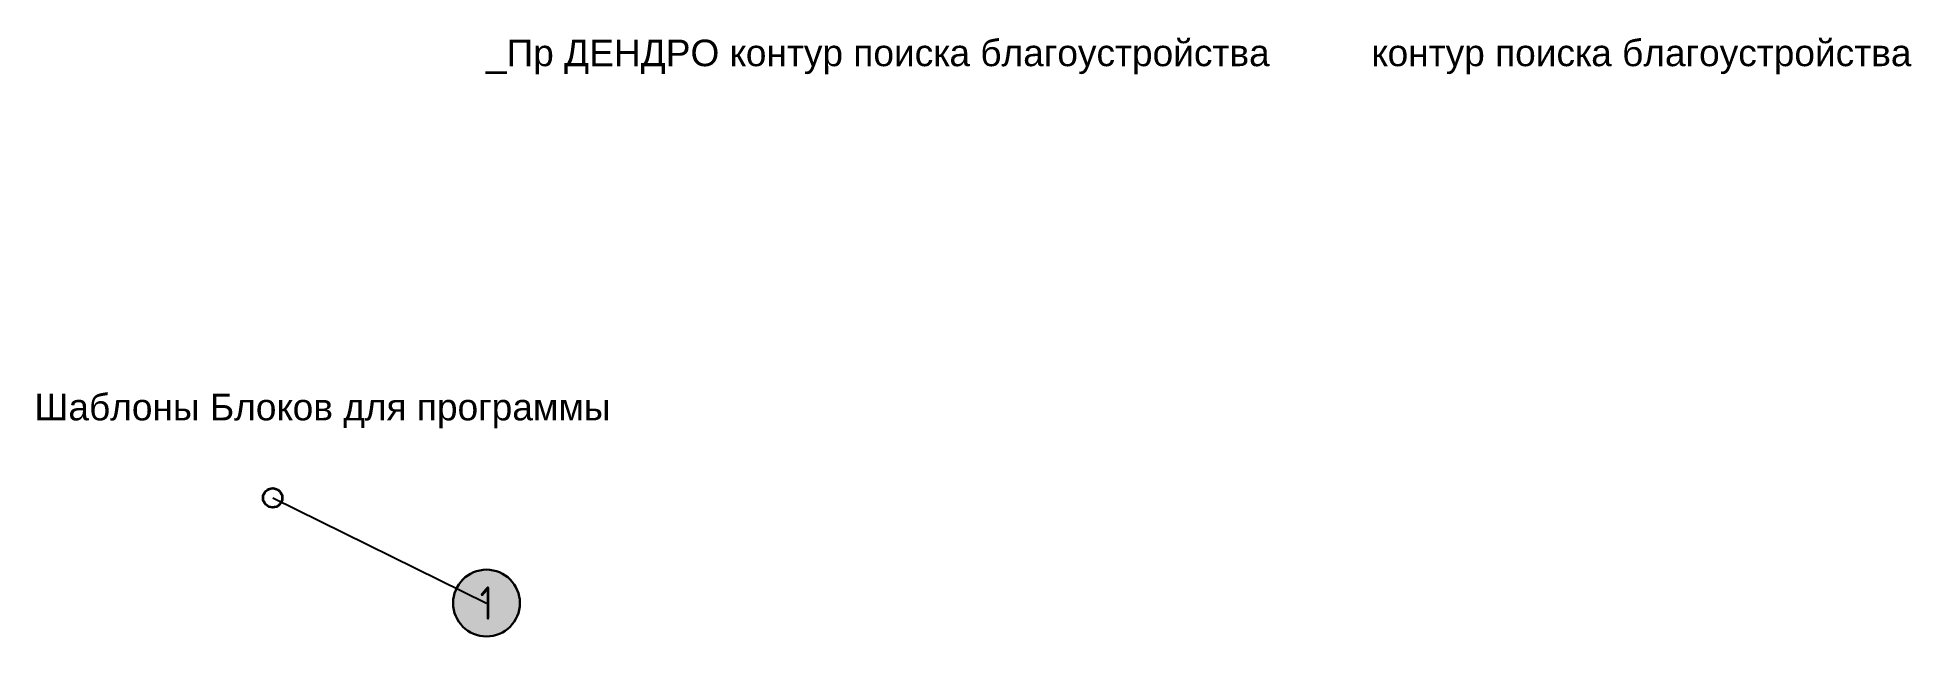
# Model space of a CAD drawing. Header units: millimetres. Extents: x -22 to 154, y -13 to 43.
import ezdxf
from ezdxf import colors
from ezdxf.entities.mleader import LeaderData, LeaderLine
from ezdxf.enums import TextEntityAlignment as Align
from ezdxf.math import Vec2, Vec3

# ---------------------------------------------------------------- set-up
doc = ezdxf.new("R2010")
doc.units = ezdxf.units.MM
doc.linetypes.add('ACAD_ISO02W100', pattern=[15, 12, -3])
doc.layers.add('_ДЕНДРО_ сохраняемые насаждения', color=7, linetype='Continuous', lineweight=25)
doc.layers.add('_ДЕНДРО_текст', color=7, linetype='Continuous', lineweight=30)
doc.layers.add('_Пр ДЕНДРО контур поиска благоустройства', color=7, linetype='ACAD_ISO02W100', lineweight=50, true_color=0x5d72ea, plot=False)
doc.layers.add('Номер перечетка', color=7, linetype='Continuous')
doc.styles.get("Standard").update_dxf_attribs({"font": 'arial.ttf'})
doc.styles.add('Текст 2.5 для 500', font='isocpeur.ttf', dxfattribs={"height": 1.25})

# ---------------------------------------------------------------- blocks, each defined once
blk = doc.blocks.new('*U3')
at = {"layer": '_ДЕНДРО_ сохраняемые насаждения', "color": 7, "lineweight": 35, "ltscale": 4}
blk.add_circle((0, 0), 0.75, dxfattribs=at)
blk = doc.blocks.new('Номер перечетка')
at = {"layer": 'Номер перечетка', "true_color": 0xffffff, "transparency": 16777216}
h = blk.add_hatch(color=7, dxfattribs=at)
edge = h.paths.add_edge_path()
edge.add_arc((0, 0), 1.5, 0, 360)
at = {"layer": 'Номер перечетка', "color": 7, "lineweight": 30, "transparency": 16777216}
blk.add_circle((0, 0), 1.5, dxfattribs=at)
at = {"layer": 'Номер перечетка', "transparency": 16777216, "style": 'Текст 2.5 для 500', "width": 0.8}
blk.add_attdef('№_ПЕРЕЧЕТКА', text='', height=1.5, dxfattribs=at).set_placement((0, -0.001), align=Align.MIDDLE_CENTER)
blk = doc.blocks.new('_None')

msp = doc.modelspace()

# ---------------------------------------------------------------- block references
at = {"layer": '_ДЕНДРО_текст', "color": 7, "ltscale": 4, "xscale": 1.203742999492396, "yscale": 1.203742999492396, "zscale": 1.203742999492396, "rotation": 68.5801821055986}
msp.add_blockref('*U3', (0, 0), dxfattribs=at)

# ---------------------------------------------------------------- texts
at = {"char_height": 2.5, "attachment_point": 1}
for s, width, heights, insert in [('контур поиска благоустройства', 65.4187, [0], (103.52, 43.16)), ('Шаблоны Блоков для программы', 55.7063, [5.62], (-22.45, 9.8))]:
    msp.add_mtext_dynamic_manual_height_columns(s, width=width, gutter_width=12.5, heights=heights, dxfattribs=dict(at, insert=insert))
at = {"layer": '_Пр ДЕНДРО контур поиска благоустройства', "insert": (20.09, 43.16), "char_height": 2.5, "attachment_point": 1}
msp.add_mtext_dynamic_manual_height_columns('_Пр ДЕНДРО контур поиска благоустройства', width=77.5323, gutter_width=12.5, heights=[6.42], dxfattribs=at)

# ---------------------------------------------------------------- leaders
at = {"layer": 'Номер перечетка', "lineweight": 30}
ml = msp.add_multileader_block('Standard', dxfattribs=at)
ml.set_content('Номер перечетка', color=256, scale=2.098158)
ml.set_attribute('№_ПЕРЕЧЕТКА', '1', width=0)
ml.set_leader_properties()
ml.set_arrow_properties(name='NONE')
ml.build(insert=Vec2(0, 0))
ml.multileader.update_dxf_attribs({"has_dogleg": 0, "block_connection_type": 1})
ctx = ml.context
ctx.base_point, ctx.plane_origin = Vec3(20.14, -9.91), Vec3(-135.93, -216.38)
ctx.attachment_type = 1
notes = []
notes.append((ctx, [(0, (1, 1, 0), (12.14, -9.91), (1, 0), 8, [(0, [(0, 0)], 0, [])])]))
ctx.block.insert = Vec3(20.14, -9.91)
for ctx, leaders in notes:
    for number, flags, end, landing, length, lines in leaders:
        leader = LeaderData()
        leader.index, (leader.has_last_leader_line, leader.has_dogleg_vector, leader.attachment_direction) = number, flags
        leader.last_leader_point, leader.dogleg_vector, leader.dogleg_length = Vec3(end), Vec3(landing), length
        for number, points, colour, breaks in lines:
            line = LeaderLine()
            line.index, line.vertices, line.color, line.breaks = number, Vec3.list(points), colors.encode_raw_color(colour), breaks
            leader.lines.append(line)
        ctx.leaders.append(leader)

doc.saveas('drawing.dxf')
